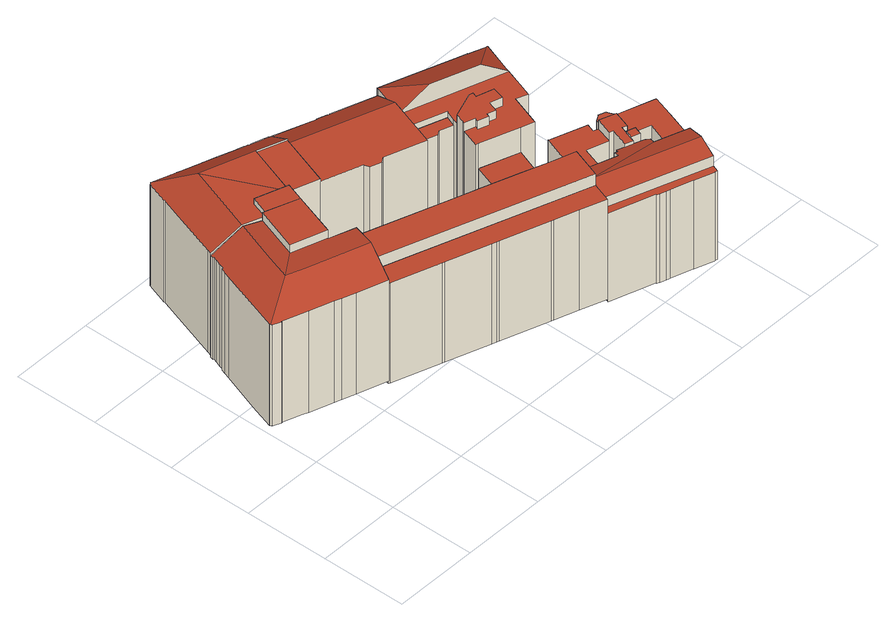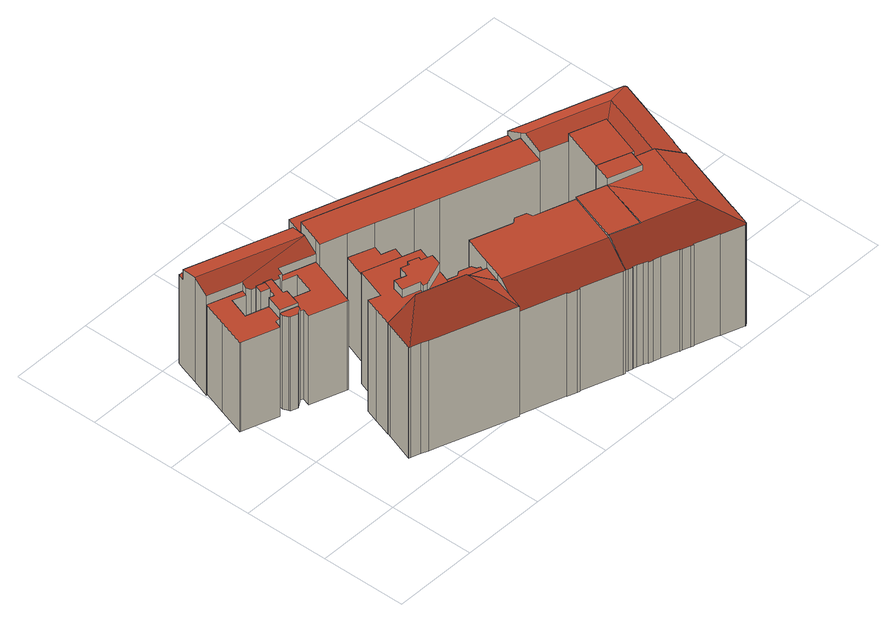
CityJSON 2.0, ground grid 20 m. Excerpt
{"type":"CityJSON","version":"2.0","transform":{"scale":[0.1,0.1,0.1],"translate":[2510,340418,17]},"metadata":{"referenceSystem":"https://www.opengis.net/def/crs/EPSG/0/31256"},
"CityObjects":{
"building1":{"type":"Building","children":["building1-1","building1-2","building1-3","building1-4","building1-5","building1-6","building1-7","building1-8","building1-9"]},
"building1-1":{"type":"BuildingPart","attributes":{"Blattnummer":"105080","HoeheDach":"23","HoeheGrund":"18","NiedrigsteTraufeDesGebaeudes":"23","roofType":"FLACHDACH","measuredHeight":4.66},"parents":["building1"],"geometry":[{"type":"Solid","lod":"2","boundaries":[[[[0,1,2,3]],[[4,5,6,7]],[[5,0,3,6]],[[4,1,0,5]],[[7,2,1,4]],[[6,3,2,7]]]],"semantics":{"surfaces":[{"type":"GroundSurface"},{"type":"RoofSurface","Dachneigung":"90.0","Dachorientierung":"-1.0","Flaeche":"44.05"},{"type":"WallSurface"}],"values":[[0,1,2,2,2,2]]}}]},
"building1-2":{"type":"BuildingPart","attributes":{"Blattnummer":"105080","HoeheDach":"41","HoeheGrund":"18","NiedrigsteTraufeDesGebaeudes":"41","roofType":"FLACHDACH","measuredHeight":22.72},"parents":["building1"],"geometry":[{"type":"Solid","lod":"2","boundaries":[[[[8,9,10,11,12,13,14]],[[15,16,17,18,19,20,21]],[[19,8,14,20]],[[18,9,8,19]],[[17,10,9,18]],[[16,11,10,17]],[[15,12,11,16]],[[21,13,12,15]],[[20,14,13,21]]]],"semantics":{"surfaces":[{"type":"GroundSurface"},{"type":"RoofSurface","Dachneigung":"90.0","Dachorientierung":"-1.0","Flaeche":"99.2"},{"type":"WallSurface"}],"values":[[0,1,2,2,2,2,2,2,2]]}}]},
"building1-3":{"type":"BuildingPart","attributes":{"Blattnummer":"105080","HoeheDach":"23","HoeheGrund":"18","NiedrigsteTraufeDesGebaeudes":"23","roofType":"FLACHDACH","measuredHeight":4.99},"parents":["building1"],"geometry":[{"type":"Solid","lod":"2","boundaries":[[[[22,23,24,25,26,27,28,29,30,31,32,33,34,35,36,37,38,39,40,41]],[[42,43,44,45,46,47,48,49,50,51,52,53,54,55,56,57,58,59,60,61]],[[59,22,41,60]],[[58,23,22,59]],[[57,24,23,58]],[[56,25,24,57]],[[55,26,25,56]],[[54,27,26,55]],[[53,28,27,54]],[[52,29,28,53]],[[51,30,29,52]],[[50,31,30,51]],[[49,32,31,50]],[[48,33,32,49]],[[47,34,33,48]],[[46,35,34,47]],[[45,36,35,46]],[[44,37,36,45]],[[43,38,37,44]],[[42,39,38,43]],[[61,40,39,42]],[[60,41,40,61]]]],"semantics":{"surfaces":[{"type":"GroundSurface"},{"type":"RoofSurface","Dachneigung":"90.0","Dachorientierung":"-1.0","Flaeche":"169.63"},{"type":"WallSurface"}],"values":[[0,1,2,2,2,2,2,2,2,2,2,2,2,2,2,2,2,2,2,2,2,2]]}}]},
"building1-4":{"type":"BuildingPart","attributes":{"Blattnummer":"105080","HoeheDach":"44","HoeheGrund":"18","NiedrigsteTraufeDesGebaeudes":"44","roofType":"FLACHDACH","measuredHeight":26.2},"parents":["building1"],"geometry":[{"type":"Solid","lod":"2","boundaries":[[[[62,63,64,65,66,67,68,69,70,71,72,73,74]],[[75,76,77,78,79,80,81,82,83,84,85,86,87]],[[85,62,74,86]],[[84,63,62,85]],[[83,64,63,84]],[[82,65,64,83]],[[81,66,65,82]],[[80,67,66,81]],[[79,68,67,80]],[[78,69,68,79]],[[77,70,69,78]],[[76,71,70,77]],[[75,72,71,76]],[[87,73,72,75]],[[86,74,73,87]]]],"semantics":{"surfaces":[{"type":"GroundSurface"},{"type":"RoofSurface","Dachneigung":"90.0","Dachorientierung":"-1.0","Flaeche":"240.61"},{"type":"WallSurface"}],"values":[[0,1,2,2,2,2,2,2,2,2,2,2,2,2,2]]}}]},
"building1-5":{"type":"BuildingPart","attributes":{"Blattnummer":"105080","HoeheDach":"47","HoeheGrund":"18","NiedrigsteTraufeDesGebaeudes":"47","roofType":"FLACHDACH","measuredHeight":29.07},"parents":["building1"],"geometry":[{"type":"Solid","lod":"2","boundaries":[[[[88,89,90,9,8,91,92,93,94]],[[95,96,97,98,99,100,101,102,103]],[[101,88,94,102]],[[100,89,88,101]],[[99,90,89,100]],[[98,9,90,99]],[[97,8,9,98]],[[96,91,8,97]],[[95,92,91,96]],[[103,93,92,95]],[[102,94,93,103]]]],"semantics":{"surfaces":[{"type":"GroundSurface"},{"type":"RoofSurface","Dachneigung":"90.0","Dachorientierung":"-1.0","Flaeche":"366.52"},{"type":"WallSurface"}],"values":[[0,1,2,2,2,2,2,2,2,2,2]]}}]},
"building1-6":{"type":"BuildingPart","attributes":{"Blattnummer":"105080","HoeheDach":"24","HoeheGrund":"19","NiedrigsteTraufeDesGebaeudes":"24","roofType":"FLACHDACH","measuredHeight":5.74},"parents":["building1"],"geometry":[{"type":"Solid","lod":"2","boundaries":[[[[104,105,106,107,108,109,110,111,112,113,114,115]],[[116,117,118,119,120,121,122,123,124,125,126,127]],[[125,104,115,126]],[[124,105,104,125]],[[123,106,105,124]],[[122,107,106,123]],[[121,108,107,122]],[[120,109,108,121]],[[119,110,109,120]],[[118,111,110,119]],[[117,112,111,118]],[[116,113,112,117]],[[127,114,113,116]],[[126,115,114,127]]]],"semantics":{"surfaces":[{"type":"GroundSurface"},{"type":"RoofSurface","Dachneigung":"90.0","Dachorientierung":"-1.0","Flaeche":"438.19"},{"type":"WallSurface"}],"values":[[0,1,2,2,2,2,2,2,2,2,2,2,2,2]]}}]},
"building1-7":{"type":"BuildingPart","attributes":{"Blattnummer":"105080","HoeheDach":"49","HoeheGrund":"19","NiedrigsteTraufeDesGebaeudes":"46","roofType":"FLACHDACH","measuredHeight":30.48},"parents":["building1"],"geometry":[{"type":"Solid","lod":"2","boundaries":[[[[128,129,130,131,132,133,134,135,136,137,138,139]],[[140,141,142,143,144,145,146,147,148,149,137,136]],[[135,134,150,151]],[[130,129,152,153]],[[129,128,154,152]],[[128,139,155,154]],[[139,138,156,155]],[[149,148,157,158]],[[146,145,159,160]],[[145,144,161,159]],[[142,141,162,163]],[[141,140,164,162]],[[142,163,165,161,144,143]],[[146,160,166,157,148,147]],[[167,132,131,130,153,168]],[[169,150,134,133,132,167]],[[170,164,140,136,135,151]],[[137,149,158,171,156,138]],[[151,150,169,167,168,153,152,154,155,156,171,158,157,166,160,159,161,165,163,162,164,170]]]],"semantics":{"surfaces":[{"type":"RoofSurface","Dachneigung":"90.0","Dachorientierung":"-1.0","Flaeche":"312.37"},{"type":"RoofSurface","Dachneigung":"62.44","Dachorientierung":"18.5","Flaeche":"181.78"},{"type":"WallSurface"},{"type":"GroundSurface"}],"values":[[0,1,2,2,2,2,2,2,2,2,2,2,2,2,2,2,2,2,3]]}}]},
"building1-8":{"type":"BuildingPart","attributes":{"Blattnummer":"105080","HoeheDach":"51","HoeheGrund":"19","NiedrigsteTraufeDesGebaeudes":"45","roofType":"SATTELDACH","measuredHeight":32.69},"parents":["building1"],"geometry":[{"type":"Solid","lod":"2","boundaries":[[[[172,173,174,175]],[[176,177,178,179]],[[180,181,182,183]],[[181,184,185,182]],[[184,186,187,185]],[[188,189,190,191]],[[189,192,193,190]],[[192,194,195,193]],[[194,196,197,195]],[[196,198,199,197]],[[198,200,201,199]],[[200,202,203,201]],[[202,204,205,203]],[[206,207,208,209]],[[207,210,211,208]],[[210,212,213,211]],[[212,214,215,213]],[[214,216,217,215]],[[216,218,219,217]],[[174,173,220,221]],[[175,174,221,222]],[[209,208,211,213,215,217,219,223,183,182,185,187,224,179,178,225,191,190,193,195,197,199,201,203,205,226,227,228,229,230,231,232]],[[233,234,235,236,222,221,237,238]],[[220,173,172,228,227,226,205,204,239]],[[235,231,230,229,222,236]],[[229,228,172,175,222]],[[209,232,231,235,234,206]],[[219,218,240,180,183,223]],[[187,186,241,176,179,224]],[[242,188,191,225,178,177]],[[220,239,243,237,221]],[[184,181,180,240,218,216,214,212,210,207,206,234,233,238,237,241,186]],[[241,237,243,239,204,202,200,198,196,194,192,189,188,242,177,176]]]],"semantics":{"surfaces":[{"type":"RoofSurface","Dachneigung":"90.0","Dachorientierung":"-1.0","Flaeche":"91.78"},{"type":"WallSurface"},{"type":"GroundSurface"},{"type":"RoofSurface","Dachneigung":"85.1","Dachorientierung":"18.55","Flaeche":"99.91"},{"type":"RoofSurface","Dachneigung":"83.48","Dachorientierung":"108.74","Flaeche":"60.6"},{"type":"RoofSurface","Dachneigung":"55.86","Dachorientierung":"198.55","Flaeche":"189.02"},{"type":"RoofSurface","Dachneigung":"57.09","Dachorientierung":"288.74","Flaeche":"172.06"}],"values":[[0,1,1,1,1,1,1,1,1,1,1,1,1,1,1,1,1,1,1,1,1,2,3,1,1,1,1,1,1,1,4,5,6]]}}]},
"building1-9":{"type":"BuildingPart","attributes":{"Blattnummer":"105080","HoeheDach":"51","HoeheGrund":"19","NiedrigsteTraufeDesGebaeudes":"46","roofType":"SATTELDACH","measuredHeight":32.19},"parents":["building1"],"geometry":[{"type":"Solid","lod":"2","boundaries":[[[[244,245,246,172]],[[247,248,249,250]],[[251,252,247,253]],[[254,255,256,257]],[[258,259,260,261]],[[259,262,263,260]],[[262,264,265,263]],[[266,267,268,269]],[[267,270,271,268]],[[270,272,273,271]],[[246,245,274,275]],[[245,244,276,274]],[[277,278,279,280]],[[278,281,282,279]],[[281,283,284,282]],[[283,285,286,284]],[[285,287,288,286]],[[287,289,290,288]],[[291,292,293,294]],[[292,295,296,293]],[[295,297,298,296]],[[297,299,300,298]],[[299,301,302,300]],[[301,303,304,302]],[[303,305,306,304]],[[305,307,308,306]],[[307,309,310,308]],[[309,311,312,310]],[[313,248,252,251]],[[248,247,252]],[[314,315,316,317,318,319,320,321,257,256,322,323,261,260,263,265,324,269,268,271,273,325,280,279,282,284,286,288,290,326,294,293,296,298,300,302,304,306,308,310,312,327]],[[328,329,258,261,323,322,256,255]],[[320,319,172,246,275,330,254,257,321]],[[315,314,253,247,250,331,317,316]],[[327,312,311,313,251,253,314]],[[291,294,326,290,289,332]],[[318,317,331,276,244,172,319]],[[277,280,325,273,272,333]],[[334,266,269,324,265,264]],[[248,313,311,309,307,305,303,301,299,297,295,292,291,332,289,287,285,283,281,278,277,333,272,270,267,266,334,249]],[[274,276,331,250,249,335,330,275]],[[335,249,334,264,262,259,258,329,328,255,254,330]]]],"semantics":{"surfaces":[{"type":"RoofSurface","Dachneigung":"90.0","Dachorientierung":"-1.0","Flaeche":"35.05"},{"type":"RoofSurface","Dachneigung":"88.58","Dachorientierung":"198.95","Flaeche":"85.36"},{"type":"RoofSurface","Dachneigung":"90.0","Dachorientierung":"-1.0","Flaeche":"90.87"},{"type":"WallSurface"},{"type":"GroundSurface"},{"type":"RoofSurface","Dachneigung":"56.44","Dachorientierung":"18.54","Flaeche":"185.37"},{"type":"RoofSurface","Dachneigung":"88.58","Dachorientierung":"108.9","Flaeche":"107.74"},{"type":"RoofSurface","Dachneigung":"58.54","Dachorientierung":"288.36","Flaeche":"170.99"}],"values":[[0,1,2,3,3,3,3,3,3,3,3,3,3,3,3,3,3,3,3,3,3,3,3,3,3,3,3,3,3,3,4,3,3,3,3,3,3,3,3,5,6,7]]}}]},
"building2":{"type":"Building","children":["building2-1","building2-2","building2-3","building2-4"]},
"building2-1":{"type":"BuildingPart","attributes":{"Blattnummer":"105080","HoeheDach":"46","HoeheGrund":"19","NiedrigsteTraufeDesGebaeudes":"46","roofType":"FLACHDACH","measuredHeight":27.17},"parents":["building2"],"geometry":[{"type":"Solid","lod":"2","boundaries":[[[[336,337,338,339,340,341,342,343]],[[344,345,346,347,348,349,350,351]],[[349,336,343,350]],[[348,337,336,349]],[[347,338,337,348]],[[346,339,338,347]],[[345,340,339,346]],[[344,341,340,345]],[[351,342,341,344]],[[350,343,342,351]]]],"semantics":{"surfaces":[{"type":"GroundSurface"},{"type":"RoofSurface","Dachneigung":"90.0","Dachorientierung":"-1.0","Flaeche":"25.3"},{"type":"WallSurface"}],"values":[[0,1,2,2,2,2,2,2,2,2]]}}]},
"building2-2":{"type":"BuildingPart","attributes":{"Blattnummer":"105080","HoeheDach":"49","HoeheGrund":"18","NiedrigsteTraufeDesGebaeudes":"49","roofType":"FLACHDACH","measuredHeight":31.08},"parents":["building2"],"geometry":[{"type":"Solid","lod":"2","boundaries":[[[[352,353,354,355,356,357,358,359,360,361,362,363,364,365]],[[366,367,368,369,370,371,372,373,374,375,376,377,378,379]],[[377,352,365,378]],[[376,353,352,377]],[[375,354,353,376]],[[374,355,354,375]],[[373,356,355,374]],[[372,357,356,373]],[[371,358,357,372]],[[370,359,358,371]],[[369,360,359,370]],[[368,361,360,369]],[[367,362,361,368]],[[366,363,362,367]],[[379,364,363,366]],[[378,365,364,379]]]],"semantics":{"surfaces":[{"type":"GroundSurface"},{"type":"RoofSurface","Dachneigung":"90.0","Dachorientierung":"-1.0","Flaeche":"47.57"},{"type":"WallSurface"}],"values":[[0,1,2,2,2,2,2,2,2,2,2,2,2,2,2,2]]}}]},
"building2-3":{"type":"BuildingPart","attributes":{"Blattnummer":"105080","HoeheDach":"52","HoeheGrund":"18","NiedrigsteTraufeDesGebaeudes":"47","roofType":"PULTDACH","measuredHeight":33.58},"parents":["building2"],"geometry":[{"type":"Solid","lod":"2","boundaries":[[[[380,381,382,383,384,385,386]],[[387,388,389,390]],[[391,392,393,394]],[[392,395,396,393]],[[395,397,398,396]],[[383,382,399,400]],[[382,381,401,399]],[[381,380,402,401]],[[380,386,403,402]],[[404,405,391,394,406,407,389,388]],[[402,403,408,409,410,411,412,390,389,407,406,394,393,396,398,413,400,399,401]],[[414,385,384,397,395,392,391,405,404,388,415]],[[409,408,403,386,385,414,415,416,411,410]],[[383,400,413,398,397,384]],[[417,387,390,412,411,416]],[[388,387,417,416,415]]]],"semantics":{"surfaces":[{"type":"RoofSurface","Dachneigung":"53.65","Dachorientierung":"108.64","Flaeche":"32.94"},{"type":"WallSurface"},{"type":"GroundSurface"},{"type":"RoofSurface","Dachneigung":"61.38","Dachorientierung":"18.66","Flaeche":"175.57"},{"type":"RoofSurface","Dachneigung":"56.42","Dachorientierung":"288.64","Flaeche":"36.6"}],"values":[[0,1,1,1,1,1,1,1,1,1,2,3,1,1,1,4]]}}]},
"building2-4":{"type":"BuildingPart","attributes":{"Blattnummer":"105080","HoeheDach":"47","HoeheGrund":"18","NiedrigsteTraufeDesGebaeudes":"47","roofType":"FLACHDACH","measuredHeight":29.15},"parents":["building2"],"geometry":[{"type":"Solid","lod":"2","boundaries":[[[[41,418,419,420,421,422,423,424,425,426,427,428,39,38,429,430,431,432,433,434,435,436,437,23,22]],[[438,439,440,441,442,386,416,443,444,445,446,447,448,449,450,451,452,453,454,455,456,457,458,459,460]],[[458,41,22,459]],[[457,418,41,458]],[[456,419,418,457]],[[455,420,419,456]],[[454,421,420,455]],[[453,422,421,454]],[[452,423,422,453]],[[451,424,423,452]],[[450,425,424,451]],[[449,426,425,450]],[[448,427,426,449]],[[447,428,427,448]],[[446,39,428,447]],[[445,38,39,446]],[[444,429,38,445]],[[443,430,429,444]],[[416,431,430,443]],[[386,432,431,416]],[[442,433,432,386]],[[441,434,433,442]],[[440,435,434,441]],[[439,436,435,440]],[[438,437,436,439]],[[460,23,437,438]],[[459,22,23,460]]]],"semantics":{"surfaces":[{"type":"GroundSurface"},{"type":"RoofSurface","Dachneigung":"90.0","Dachorientierung":"-1.0","Flaeche":"214.63"},{"type":"WallSurface"}],"values":[[0,1,2,2,2,2,2,2,2,2,2,2,2,2,2,2,2,2,2,2,2,2,2,2,2,2,2]]}}]},
"building3":{"type":"Building","children":["building3-1","building3-2","building3-3","building3-4","building3-5","building3-6"]},
"building3-1":{"type":"BuildingPart","attributes":{"Blattnummer":"105080","HoeheDach":"44","HoeheGrund":"18","NiedrigsteTraufeDesGebaeudes":"44","roofType":"FLACHDACH","measuredHeight":26.03},"parents":["building3"],"geometry":[{"type":"Solid","lod":"2","boundaries":[[[[461,462,463,464]],[[465,466,467,468]],[[466,461,464,467]],[[465,462,461,466]],[[468,463,462,465]],[[467,464,463,468]]]],"semantics":{"surfaces":[{"type":"GroundSurface"},{"type":"RoofSurface","Dachneigung":"90.0","Dachorientierung":"-1.0","Flaeche":"3.87"},{"type":"WallSurface"}],"values":[[0,1,2,2,2,2]]}}]},
"building3-2":{"type":"BuildingPart","attributes":{"Blattnummer":"105080","HoeheDach":"43","HoeheGrund":"18","NiedrigsteTraufeDesGebaeudes":"43","roofType":"FLACHDACH","measuredHeight":24.63},"parents":["building3"],"geometry":[{"type":"Solid","lod":"2","boundaries":[[[[469,470,471,472,473,474,475,476]],[[477,478,479,480,481,482,483,484]],[[482,469,476,483]],[[481,470,469,482]],[[480,471,470,481]],[[479,472,471,480]],[[478,473,472,479]],[[477,474,473,478]],[[484,475,474,477]],[[483,476,475,484]]]],"semantics":{"surfaces":[{"type":"GroundSurface"},{"type":"RoofSurface","Dachneigung":"90.0","Dachorientierung":"-1.0","Flaeche":"6.85"},{"type":"WallSurface"}],"values":[[0,1,2,2,2,2,2,2,2,2]]}}]},
"building3-3":{"type":"BuildingPart","attributes":{"Blattnummer":"105080","HoeheDach":"44","HoeheGrund":"18","NiedrigsteTraufeDesGebaeudes":"44","roofType":"FLACHDACH","measuredHeight":25.49},"parents":["building3"],"geometry":[{"type":"Solid","lod":"2","boundaries":[[[[485,486,487,461,464,488,489,490,491,492]],[[493,494,495,496,497,498,499,500,501,502]],[[500,485,492,501]],[[499,486,485,500]],[[498,487,486,499]],[[497,461,487,498]],[[496,464,461,497]],[[495,488,464,496]],[[494,489,488,495]],[[493,490,489,494]],[[502,491,490,493]],[[501,492,491,502]]]],"semantics":{"surfaces":[{"type":"GroundSurface"},{"type":"RoofSurface","Dachneigung":"90.0","Dachorientierung":"-1.0","Flaeche":"25.34"},{"type":"WallSurface"}],"values":[[0,1,2,2,2,2,2,2,2,2,2,2]]}}]},
"building3-4":{"type":"BuildingPart","attributes":{"Blattnummer":"105080","HoeheDach":"41","HoeheGrund":"18","NiedrigsteTraufeDesGebaeudes":"41","roofType":"FLACHDACH","measuredHeight":23.32},"parents":["building3"],"geometry":[{"type":"Solid","lod":"2","boundaries":[[[[503,504,505,506,507,508,509,510,511,512,513,514,515,516]],[[517,518,519,520,521,522,523,524,525,526,527,528,529,530]],[[528,503,516,529]],[[527,504,503,528]],[[526,505,504,527]],[[525,506,505,526]],[[524,507,506,525]],[[523,508,507,524]],[[522,509,508,523]],[[521,510,509,522]],[[520,511,510,521]],[[519,512,511,520]],[[518,513,512,519]],[[517,514,513,518]],[[530,515,514,517]],[[529,516,515,530]]]],"semantics":{"surfaces":[{"type":"GroundSurface"},{"type":"RoofSurface","Dachneigung":"90.0","Dachorientierung":"-1.0","Flaeche":"98.3"},{"type":"WallSurface"}],"values":[[0,1,2,2,2,2,2,2,2,2,2,2,2,2,2,2]]}}]},
"building3-5":{"type":"BuildingPart","attributes":{"Blattnummer":"105080","HoeheDach":"41","HoeheGrund":"18","NiedrigsteTraufeDesGebaeudes":"41","roofType":"FLACHDACH","measuredHeight":23.22},"parents":["building3"],"geometry":[{"type":"Solid","lod":"2","boundaries":[[[[531,532,533,534,535,536,537,538,539,540,541,542,543]],[[544,545,546,547,548,549,550,551,552,553,554,555,556]],[[555,531,543,556]],[[554,532,531,555]],[[553,533,532,554]],[[552,534,533,553]],[[551,535,534,552]],[[550,536,535,551]],[[549,537,536,550]],[[548,538,537,549]],[[547,539,538,548]],[[546,540,539,547]],[[545,541,540,546]],[[544,542,541,545]],[[556,543,542,544]]]],"semantics":{"surfaces":[{"type":"GroundSurface"},{"type":"RoofSurface","Dachneigung":"90.0","Dachorientierung":"-1.0","Flaeche":"99.91"},{"type":"WallSurface"}],"values":[[0,1,2,2,2,2,2,2,2,2,2,2,2,2,2]]}}]},
"building3-6":{"type":"BuildingPart","attributes":{"Blattnummer":"105080","HoeheDach":"45","HoeheGrund":"18","NiedrigsteTraufeDesGebaeudes":"41","roofType":"PULTDACH","measuredHeight":27.28},"parents":["building3"],"geometry":[{"type":"Solid","lod":"2","boundaries":[[[[557,558,559,560,561,562,563,564,565,566,567,568,569,570,571]],[[572,573,574,575,576,577]],[[578,579,574,573]],[[580,581,582,583,584,585,586,587,588,589,574,579]],[[570,569,590,591]],[[566,565,592,593]],[[565,564,594,592]],[[564,563,595,594]],[[563,562,596,595]],[[562,561,597,596]],[[561,560,598,597]],[[560,559,599,598]],[[559,558,600,599]],[[558,557,601,600]],[[557,571,602,601]],[[571,570,591,602]],[[577,576,568,567]],[[589,588,603,604]],[[588,587,605,603]],[[587,586,606,605]],[[586,585,607,606]],[[585,584,608,607]],[[584,583,609,608]],[[583,582,610,609]],[[582,581,611,610]],[[581,580,612,611]],[[613,614,593,592,594,595,596,597,598,599,600,601,602,591,590,615,616,617,604,603,605,606,607,608,609,610,611,612,618,619,620]],[[574,589,604,617,616,575]],[[578,619,618,612,580,579]],[[620,619,578,573,572,613]],[[566,593,614,613,572,577,567]],[[568,576,575,616,615,590,569]]]],"semantics":{"surfaces":[{"type":"RoofSurface","Dachneigung":"90.0","Dachorientierung":"-1.0","Flaeche":"43.43"},{"type":"RoofSurface","Dachneigung":"71.94","Dachorientierung":"198.53","Flaeche":"119.29"},{"type":"RoofSurface","Dachneigung":"73.96","Dachorientierung":"18.53","Flaeche":"77.02"},{"type":"RoofSurface","Dachneigung":"74.69","Dachorientierung":"19.29","Flaeche":"56.98"},{"type":"WallSurface"},{"type":"GroundSurface"}],"values":[[0,1,2,3,4,4,4,4,4,4,4,4,4,4,4,4,4,4,4,4,4,4,4,4,4,4,5,4,4,4,4,4]]}}]}
},
"vertices":[
[590,345,14],[566,271,14],[512,289,14],[537,363,14],[566,271,61],[590,345,61],[537,363,61],[512,289,61],
[708,222,12],[650,242,12],[658,265,12],[642,270,12],[627,275,12],[656,359,12],[746,329,12],[627,275,239],[642,270,239],[658,265,239],[650,242,239],[708,222,239],[746,329,239],[656,359,239],
[650,361,13],[656,359,13],[627,275,13],[642,270,13],[658,265,13],[650,242,13],[566,271,13],[590,345,13],[537,363,13],[562,434,13],[582,427,13],[597,470,13],[605,467,13],[608,456,13],[635,447,13],[646,453,13],[677,443,13],[673,431,13],[667,411,13],[665,405,13],[673,431,63],[677,443,63],[646,453,63],[635,447,63],[608,456,63],[605,467,63],[597,470,63],[582,427,63],[562,434,63],[537,363,63],[590,345,63],[566,271,63],[650,242,63],[658,265,63],[642,270,63],[627,275,63],[656,359,63],[650,361,63],[665,405,63],[667,411,63],
[743,132,10],[728,87,10],[668,107,10],[613,125,10],[608,127,10],[497,164,10],[492,166,10],[481,169,10],[381,203,10],[376,205,10],[265,242,10],[261,244,10],[276,290,10],[265,242,272],[376,205,272],[381,203,272],[481,169,272],[492,166,272],[497,164,272],[608,127,272],[613,125,272],[668,107,272],[728,87,272],[743,132,272],[276,290,272],[261,244,272],
[299,361,12],[512,289,12],[566,271,12],[767,203,12],[762,188,12],[743,132,12],[276,290,12],[762,188,302],[767,203,302],[708,222,302],[650,242,302],[566,271,302],[512,289,302],[299,361,302],[276,290,302],[743,132,302],
[537,363,15],[512,289,15],[299,361,15],[239,382,15],[273,484,15],[287,527,15],[354,504,15],[446,473,15],[449,459,15],[475,450,15],[487,459,15],[562,434,15],[475,450,73],[449,459,73],[446,473,73],[354,504,73],[287,527,73],[273,484,73],[239,382,73],[299,361,73],[512,289,73],[537,363,73],[562,434,73],[487,459,73],
[449,459,322],[475,450,322],[487,459,322],[562,434,322],[582,427,322],[597,470,322],[605,494,322],[618,533,322],[623,548,322],[395,625,322],[354,504,322],[446,473,322],[645,612,287],[542,646,287],[542,647,286],[537,649,286],[520,655,286],[515,656,286],[514,655,287],[434,682,287],[422,687,287],[417,688,287],[605,494,17],[618,533,17],[475,450,17],[487,459,17],[449,459,17],[446,473,17],[354,504,17],[422,687,17],[417,688,17],[515,656,17],[514,655,17],[520,655,17],[542,646,17],[542,647,17],[645,612,17],[537,649,17],[434,682,17],[582,427,17],[562,434,17],[597,470,17],[623,548,17],[395,625,17],
[273,484,344],[193,512,344],[158,409,344],[239,382,344],[10,331,282],[9,331,282],[9,331,17],[10,331,17],[31,319,282],[31,318,281],[31,318,17],[31,319,17],[12,325,282],[12,325,17],[12,326,282],[12,326,17],[61,483,281],[65,496,281],[65,496,17],[61,483,17],[69,508,281],[69,508,17],[71,507,283],[71,507,17],[74,517,283],[74,517,17],[79,531,283],[79,531,17],[83,541,283],[83,541,17],[81,541,282],[81,541,17],[83,550,282],[83,550,17],[276,290,316],[261,244,283],[261,244,17],[276,290,17],[261,242,282],[261,242,17],[191,265,282],[191,265,17],[160,275,282],[160,275,17],[144,281,282],[144,281,17],[89,299,282],[89,299,17],[193,512,323],[158,409,323],[239,382,323],[76,304,17],[11,328,17],[29,391,17],[151,526,17],[193,512,17],[273,484,17],[239,382,17],[239,381,17],[299,361,17],[281,307,17],[221,327,328],[281,307,328],[299,361,323],[239,381,323],[98,368,328],[139,354,328],[151,526,328],[76,304,282],[11,328,283],[29,391,282],[116,423,328],
[287,526,344],[212,551,344],[199,510,344],[288,526,328],[329,650,331],[205,691,331],[288,527,328],[396,627,328],[329,650,328],[354,504,328],[83,550,288],[86,559,288],[86,559,22],[83,550,22],[140,719,288],[139,720,287],[139,720,22],[140,719,22],[156,772,287],[156,772,22],[157,772,288],[157,772,22],[161,775,287],[162,775,287],[162,775,22],[161,775,22],[215,757,287],[215,757,22],[215,756,288],[215,756,22],[212,551,330],[199,510,330],[287,526,328],[272,737,288],[272,738,287],[272,738,22],[272,737,22],[278,736,287],[278,736,22],[296,730,287],[296,730,22],[302,728,287],[302,728,22],[301,727,288],[301,727,22],[341,714,288],[341,714,22],[359,708,288],[359,709,287],[359,709,22],[359,708,22],[369,706,287],[369,706,22],[368,704,288],[368,704,22],[378,701,289],[378,701,22],[392,696,289],[392,696,22],[402,693,289],[402,693,22],[402,694,288],[402,694,22],[412,691,288],[412,691,22],[412,690,288],[412,690,22],[417,688,288],[417,688,22],[396,627,331],[354,504,22],[288,526,22],[288,527,22],[287,527,22],[287,526,22],[273,484,22],[199,510,22],[150,527,22],[91,572,22],[138,714,22],[159,774,22],[225,753,22],[353,710,22],[396,627,22],[91,572,288],[138,714,288],[150,527,331],[287,527,328],[353,710,288],[225,753,288],[159,774,289],[164,568,331],
[646,453,16],[635,447,16],[608,456,16],[605,467,16],[597,470,16],[605,494,16],[686,467,16],[677,443,16],[605,494,288],[597,470,288],[605,467,288],[608,456,288],[635,447,288],[646,453,288],[677,443,288],[686,467,288],
[673,431,14],[733,452,14],[742,450,14],[738,439,14],[778,427,14],[770,398,14],[742,407,14],[734,383,14],[714,389,14],[711,381,14],[687,389,14],[690,397,14],[665,405,14],[667,411,14],[690,397,325],[687,389,325],[711,381,325],[714,389,325],[734,383,325],[742,407,325],[770,398,325],[778,427,325],[738,439,325],[742,450,325],[733,452,325],[673,431,325],[667,411,325],[665,405,325],
[856,465,304],[880,533,304],[880,534,304],[880,535,304],[879,535,304],[794,475,350],[853,456,304],[645,612,304],[646,615,304],[646,615,15],[645,612,15],[838,550,304],[838,549,304],[838,549,15],[838,550,15],[854,543,304],[854,543,15],[875,536,304],[875,536,15],[880,534,15],[880,535,15],[880,533,15],[856,465,15],[853,456,15],[713,592,304],[820,556,304],[820,556,15],[713,592,15],[794,475,15],[793,475,15],[685,511,15],[618,533,15],[618,534,15],[879,535,15],[793,475,350],[685,511,351],[618,533,304],[618,534,304],
[690,397,13],[687,389,13],[711,381,13],[714,389,13],[734,383,13],[742,407,13],[770,398,13],[778,427,13],[738,439,13],[742,450,13],[733,452,13],[686,467,13],[605,494,13],[618,533,13],[853,456,13],[839,413,13],[828,382,13],[801,392,13],[776,319,13],[746,329,13],[746,329,304],[776,319,304],[801,392,304],[828,382,304],[839,413,304],[605,494,304],[686,467,304],[677,443,304],[673,431,304],[733,452,304],[742,450,304],[738,439,304],[778,427,304],[770,398,304],[742,407,304],[734,383,304],[714,389,304],[711,381,304],[687,389,304],[690,397,304],[665,405,304],[650,361,304],[656,359,304],
[902,192,11],[921,186,11],[915,167,11],[896,174,11],[921,186,271],[902,192,271],[896,174,271],[915,167,271],
[896,265,12],[908,272,12],[911,274,12],[928,268,12],[929,265,12],[934,253,12],[932,245,12],[894,258,12],[934,253,258],[929,265,258],[928,268,258],[911,274,258],[908,272,258],[896,265,258],[894,258,258],[932,245,258],
[932,245,11],[919,205,11],[908,209,11],[894,167,11],[876,173,11],[890,215,11],[882,218,11],[894,258,11],[890,215,266],[876,173,266],[894,167,266],[896,174,266],[902,192,266],[908,209,266],[919,205,266],[932,245,266],[894,258,266],[882,218,266],
[932,245,9],[943,242,9],[949,259,9],[950,261,9],[1034,233,9],[1036,232,9],[1015,168,9],[997,113,9],[996,110,9],[919,136,9],[924,149,9],[954,139,9],[971,188,9],[919,205,9],[954,139,242],[924,149,242],[919,136,242],[996,110,242],[997,113,242],[1015,168,242],[1036,232,242],[1034,233,242],[950,261,242],[949,259,242],[943,242,242],[932,245,242],[919,205,242],[971,188,242],
[882,218,10],[831,235,10],[815,185,10],[847,175,10],[843,161,10],[762,188,10],[767,203,10],[804,310,10],[806,309,10],[889,281,10],[888,279,10],[883,262,10],[894,258,10],[883,262,243],[888,279,243],[889,281,243],[806,309,243],[804,310,243],[767,203,243],[762,188,243],[843,161,243],[847,175,243],[815,185,243],[831,235,243],[882,218,243],[894,258,243],
[830,50,237],[837,47,237],[851,42,237],[858,40,237],[858,41,237],[910,24,237],[910,23,237],[955,8,237],[955,9,237],[961,7,237],[967,23,237],[733,102,237],[728,87,237],[727,85,237],[830,51,237],[981,66,278],[981,67,278],[748,145,278],[743,132,274],[733,102,263],[967,23,263],[996,110,265],[924,134,265],[919,136,265],[924,149,261],[918,158,259],[894,167,259],[876,173,259],[858,179,259],[855,172,261],[847,175,261],[843,161,265],[762,188,265],[728,87,5],[727,85,5],[955,9,5],[961,7,5],[955,8,5],[910,23,5],[910,24,5],[858,41,5],[858,40,5],[851,42,5],[837,47,5],[830,50,5],[830,51,5],[843,161,5],[762,188,5],[847,175,5],[855,172,5],[858,179,5],[876,173,5],[894,167,5],[918,158,5],[924,149,5],[919,136,5],[981,66,5],[967,23,5],[733,102,5],[743,132,5],[748,145,5],[924,134,5],[996,110,5],[981,67,5]
]}
